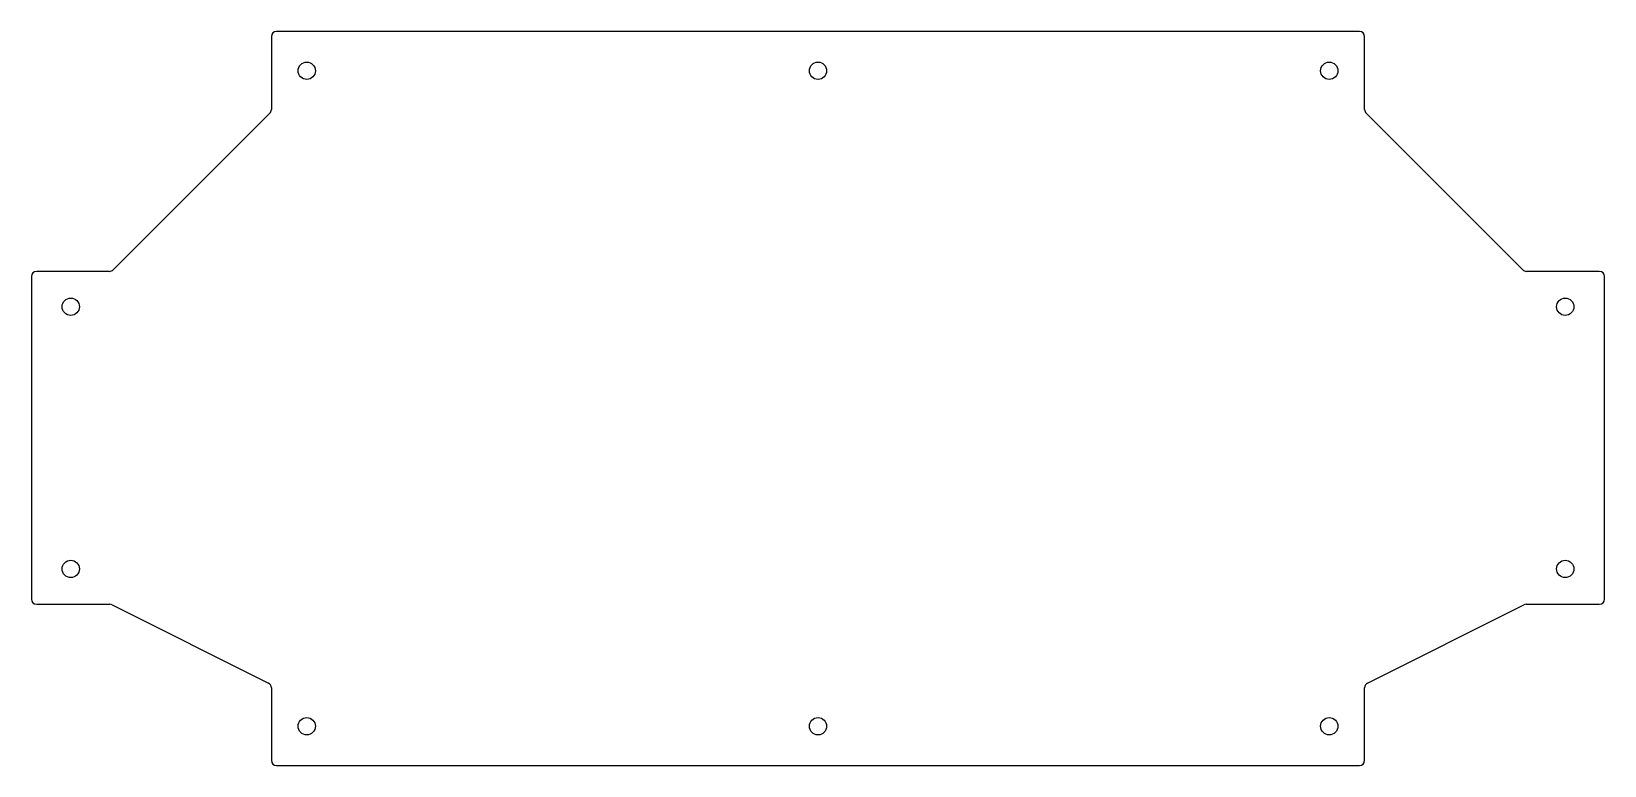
# Model space of a CAD drawing. Header units: millimetres. Extents: x -300 to 300, y -140 to 140.
import ezdxf

# ---------------------------------------------------------------- set-up
doc = ezdxf.new("R2010")
doc.units = ezdxf.units.MM
doc.layers.add('CUTOUTS', color=1, linetype='CONTINUOUS')
doc.layers.add('PERIMETER', color=5, linetype='CONTINUOUS')

msp = doc.modelspace()

# ---------------------------------------------------------------- linework, layer by layer
at = {"layer": 'CUTOUTS'}
for centre in [(-195, 125), (0, 125), (195, 125), (-285, 35), (285, 35), (-285, -65), (285, -65), (-195, -125), (0, -125), (195, -125)]:
    msp.add_circle(centre, 3.3, dxfattribs=at)
at = {"layer": 'PERIMETER'}
for p, q in [((206.5, 140), (-206.5, 140)), ((208.5, 110.21), (208.5, 138)), ((-208.5, 138), (-208.5, 110.21)), ((-209.09, 108.79), (-268.79, 49.09)), ((268.79, 49.09), (209.09, 108.79)), ((-270.21, 48.5), (-298, 48.5)), ((298, 48.5), (270.21, 48.5)), ((-300, 46.5), (-300, -76.5)), ((300, -76.5), (300, 46.5)), ((-298, -78.5), (-270.12, -78.5)), ((-269.22, -78.71), (-209.61, -108.52)), ((209.61, -108.52), (269.22, -78.71)), ((270.12, -78.5), (298, -78.5)), ((-208.5, -110.31), (-208.5, -138)), ((208.5, -138), (208.5, -110.31)), ((-206.5, -140), (206.5, -140))]:
    msp.add_line(p, q, dxfattribs=at)
for centre, start, end in [((-206.5, 138), 90, 180), ((206.5, 138), 0, 90), ((-210.5, 110.21), -45, 0), ((210.5, 110.21), 180, 225), ((-298, 46.5), 90, 180), ((-270.21, 50.5), 270, 315), ((270.21, 50.5), 225, 270), ((298, 46.5), 0, 90), ((-298, -76.5), 180, 270), ((298, -76.5), -90, 0), ((-270.12, -80.5), 63.43495, 90), ((270.12, -80.5), 90, 116.56505), ((-210.5, -110.31), 0, 63.43495), ((210.5, -110.31), 116.56505, 180), ((-206.5, -138), 180, 270), ((206.5, -138), -90, 0)]:
    msp.add_arc(centre, 2, start, end, dxfattribs=at)

doc.saveas('drawing.dxf')
